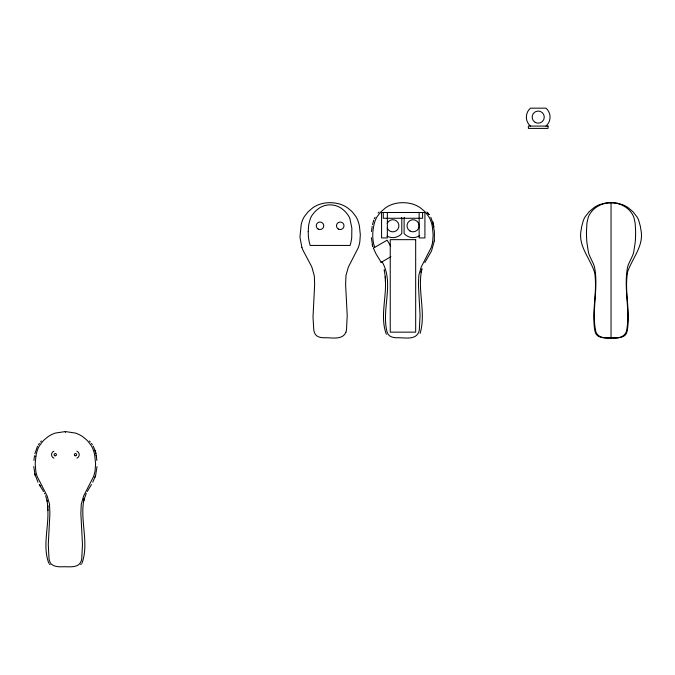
<?xml version="1.0" encoding="UTF-8"?>
<svg xmlns="http://www.w3.org/2000/svg" width="675" height="675" viewBox="0 0 675 675"><rect width="100%" height="100%" fill="white"/><g stroke="black" fill="none" stroke-linecap="round" stroke-linejoin="round"><path stroke-width="1.01" d="M97.006 466.585L95.614 475.495L92.787 482.169M434.337 240.823L434.422 231.593L432.565 221.417L433.831 226.893L433.384 224.421M33.919 460.443L34.501 455.752M371.495 231.542L372.136 226.479M434.32 241.017L431.536 250.914L424.87 262.55M432.683 241.608L433.148 234.714L432.346 226.792A41.377 41.377 0 0 0 431.578 223.248L430.658 220.463A23.279 23.279 0 0 0 428.676 216.506L425.689 212.591A33.775 33.775 0 0 0 423.976 210.811L420.289 207.782A27.793 27.793 0 0 0 412.906 204.145C406.004 202.095 398.393 202.12 391.601 204.635A27.768 27.768 0 0 0 385.627 207.782L381.046 211.705L377.232 216.506A23.355 23.355 0 0 0 375.249 220.463L374.338 223.256A34.4 34.4 0 0 0 374.034 224.48C372.372 231.997 372.077 240.047 374.692 247.379M35.902 456.233L35.193 463.624L35.834 471.53A32.628 32.628 0 0 0 37.252 476.66L47.157 496.007L49.503 504.174L49.908 513.506L48.288 544.388L49.005 558.638A21.203 21.203 0 0 0 49.359 560.301C50.33 566.131 57.029 566.983 61.872 566.798C68.183 566.258 78.334 568.907 81.143 561.178A18.605 18.605 0 0 0 81.751 558.638L82.477 544.388L80.865 513.506L81.27 504.174L83.616 496.007L93.513 476.66A32.94 32.94 0 0 0 95.108 470.509L95.58 463.624L94.77 455.693A41.377 41.377 0 0 0 94.002 452.149L93.091 449.364A23.279 23.279 0 0 0 91.1 445.407L88.121 441.492A33.775 33.775 0 0 0 86.4 439.712L82.713 436.683A27.793 27.793 0 0 0 75.338 433.046L65.382 431.57L55.426 433.046A27.793 27.793 0 0 0 48.052 436.683L44.364 439.712A33.775 33.775 0 0 0 42.652 441.492L39.665 445.407A23.279 23.279 0 0 0 37.682 449.364L36.771 452.157A43.478 43.478 0 0 0 35.91 456.233M421.546 270.371L421.116 272.303L422.094 268.523M34.889 453.608L37.547 446.167M372.465 224.707L373.764 220.16M421.706 269.705C417.302 290.647 426.203 312.727 420.128 333.374M94.964 477.436L95.614 475.495M345.887 332.277C342.225 340.681 330.978 337.281 323.637 337.778C319.882 337.745 315.343 336.412 314.364 332.277A18.166 18.166 0 0 1 313.782 329.915L313.014 317.14L314.643 284.605L314.314 275.822L311.782 266.853L303.716 251.657A42.517 42.517 0 0 1 302.012 247.759L301.885 247.362M86.257 493.332L83.548 501.204L84.13 498.606C79.422 519.784 89.421 542.599 82.013 563.186M374.38 218.708L375.114 217.266M91.471 484.498L87.294 491.451M38.416 444.741L39.361 443.399M40.534 441.956L41.411 440.994M378.101 213.055L378.987 212.093M80.688 564.629L81.388 563.971M373.275 248.198L387.18 240.165L390.665 246.198M380.995 262.432L390.892 256.719M611.044 202.669L605.019 203.183L599.889 204.567A27.726 27.726 0 0 0 594.321 207.377L589.14 211.705L585.065 216.937A23.279 23.279 0 0 0 583.343 220.463L581.757 226.268A58.868 58.868 0 0 0 581.242 229.567C577.547 245.818 590.33 258.323 594.692 272.742C597.586 292.073 591.443 311.749 594.945 331.087C596.329 339.171 606.268 337.787 612.292 337.93C618.3 338.656 626.012 336.732 626.822 329.602C630.02 309.209 623.793 288.444 627.396 268.051A23.633 17.044 -90 0 1 628.484 264.296L632.315 256.196A23.228 16.757 -90 0 0 633.682 252.29L635.234 242.089A87.666 63.239 -90 0 0 635.605 230.934L635.158 223.155L634.053 218.008A17.634 12.724 90 0 0 632.863 215.097C629.741 209.031 623.557 204.972 617.034 203.377A48.988 35.336 -90 0 0 605.104 203.369C598.565 204.938 592.363 209.031 589.233 215.097A17.634 12.724 90 0 0 588.043 218.008L586.938 223.155L586.482 230.934A87.666 63.239 -90 0 0 586.862 242.089L588.414 252.29A23.228 16.757 -90 0 0 589.781 256.196L593.612 264.296A23.633 17.044 -90 0 1 594.7 268.059C598.506 288.925 591.528 310.306 595.688 331.087C597.383 337.947 605.306 338.302 611.044 337.93C616.781 337.93 625.961 338.673 627.142 331.087C630.863 311.285 623.945 291.035 627.767 271.325C632.72 257.639 644.338 245.236 640.853 229.567A58.868 58.868 0 0 0 640.339 226.268L638.752 220.463A23.279 23.279 0 0 0 637.031 216.937L632.956 211.705L627.775 207.377A27.726 27.726 0 0 0 622.207 204.567L617.077 203.183L611.044 202.669L611.044 337.93M49.385 563.971L50.085 564.638M426.929 212.093L428.92 214.431M89.362 440.994L90.239 441.956M92.365 444.757L91.412 443.407M40.61 486.683L39.31 484.507M381.189 262.322L376.009 253.893L373.41 248.181M39.277 484.456L43.504 491.493M386.336 334.294C379.983 317.343 386.387 298.392 385.417 280.741L385.408 281.5L385.29 276.632L385.391 279.382M48.769 563.195C42.415 546.244 48.819 527.293 47.841 509.642L47.832 510.401L47.723 505.533L47.815 508.283M382.092 261.799C394.2 282.631 381.881 307.564 386.606 329.915A18.166 18.166 0 0 0 387.188 332.277C388.192 336.403 392.715 337.753 396.47 337.778C403.81 337.281 415.058 340.681 418.719 332.277A18.605 18.605 0 0 0 419.327 329.738L420.052 315.478L418.433 284.605L418.837 275.273L421.183 267.106L431.089 247.759A32.94 32.94 0 0 0 432.683 241.608M430.802 217.282L433.451 224.75M93.234 446.183L95.099 450.579L96.263 455.794M44.533 493.391L44.769 493.855M37.986 482.169L34.703 473.766M45.613 495.712L47.25 501.297L47.09 500.597L47.748 506.284M301.894 247.387L299.953 237.128L301.202 224.48A34.4 34.4 0 0 1 301.506 223.256L302.417 220.463A23.355 23.355 0 0 1 304.4 216.506L308.213 211.705L312.795 207.782A27.768 27.768 0 0 1 318.769 204.635C325.561 202.12 333.172 202.095 340.082 204.145A27.793 27.793 0 0 1 347.456 207.782L351.143 210.811A33.775 33.775 0 0 1 352.856 212.591L355.843 216.506A23.279 23.279 0 0 1 357.826 220.463L358.737 223.256A41.377 41.377 0 0 1 359.505 226.792L360.315 234.714L359.851 241.608A32.94 32.94 0 0 1 358.256 247.759L348.351 267.106L346.005 275.273L345.6 284.605L347.22 315.478L346.503 329.738A18.605 18.605 0 0 1 345.895 332.277M94.998 450.318L95.875 453.651M372.727 246.561L371.334 237.642M372.271 244.865L372.76 246.696M35.184 475.597L33.758 466.543M384.387 270.456L384.227 269.798L385.324 277.383M95.437 451.803L95.816 453.322M96.221 455.423L96.854 460.493M422.609 212.498L422.609 218.278L383.299 218.278L383.299 212.498M419.141 212.498L419.141 237.929L424.921 237.929L424.921 212.498L381.569 212.498L381.569 237.929L387.349 237.929L387.349 212.498M65.382 431.57L65.382 432.456M545.974 126.082A11.846 11.846 0 0 0 545.974 108.16L530.457 108.16A11.846 11.846 0 0 0 530.457 126.082M76.883 451.195A3.755 3.755 0 0 1 76.883 458.182M53.882 458.182A3.755 3.755 0 0 1 53.882 451.195M387.197 223.552A6.067 6.067 0 0 1 396.512 220.953A6.067 6.067 0 0 1 396.512 230.622A6.067 6.067 0 0 1 387.197 228.023M386.935 236.064A11.846 11.846 0 0 0 401.802 233.542L401.802 218.033A11.846 11.846 0 0 0 401.347 217.544M419.681 235.626A11.846 11.846 0 0 1 404.114 233.542L404.114 218.033A11.846 11.846 0 0 1 404.561 217.544M308.23 231.39L308.365 236.174A41.732 41.732 0 0 0 310.179 245.447L350.063 245.438A41.546 41.546 0 0 0 351.717 237.769L351.852 228.184L349.895 218.616A19.744 19.744 0 0 0 348.064 215.139L346.157 212.659A25.962 25.962 0 0 0 343.162 209.756C335.956 203.243 324.295 203.234 317.09 209.756A25.937 25.937 0 0 0 314.618 212.077L312.179 215.139A19.744 19.744 0 0 0 310.348 218.616L308.905 223.931A46.955 46.955 0 0 0 308.551 226.581L308.23 231.39M548.041 126.082L528.39 126.082L528.39 128.393L548.041 128.393L548.041 126.082M415.673 239.659L390.243 239.659L390.243 332.151L415.673 332.151L415.673 239.659M428.979 214.507L427.748 213.005L428.979 214.507M535.182 122.377A6.067 6.067 0 0 0 544.286 117.121A6.067 6.067 0 0 0 535.182 111.864A6.067 6.067 0 0 0 535.182 122.377M74.925 455.693A1.156 1.156 0 0 0 76.655 454.688A1.156 1.156 0 0 0 74.925 453.693A1.156 1.156 0 0 0 74.925 455.693M54.692 455.693A1.156 1.156 0 0 0 56.422 454.688A1.156 1.156 0 0 0 54.692 453.693A1.156 1.156 0 0 0 54.692 455.693M410.037 231.044A6.067 6.067 0 0 0 419.141 225.788A6.067 6.067 0 0 0 410.037 220.531A6.067 6.067 0 0 0 410.037 231.044M318.127 229.044A3.755 3.755 0 0 0 323.764 225.788A3.755 3.755 0 0 0 318.127 222.539A3.755 3.755 0 0 0 318.127 229.044M338.361 229.044A3.755 3.755 0 0 0 343.997 225.788A3.755 3.755 0 0 0 338.361 222.539A3.755 3.755 0 0 0 338.361 229.044"/></g></svg>
